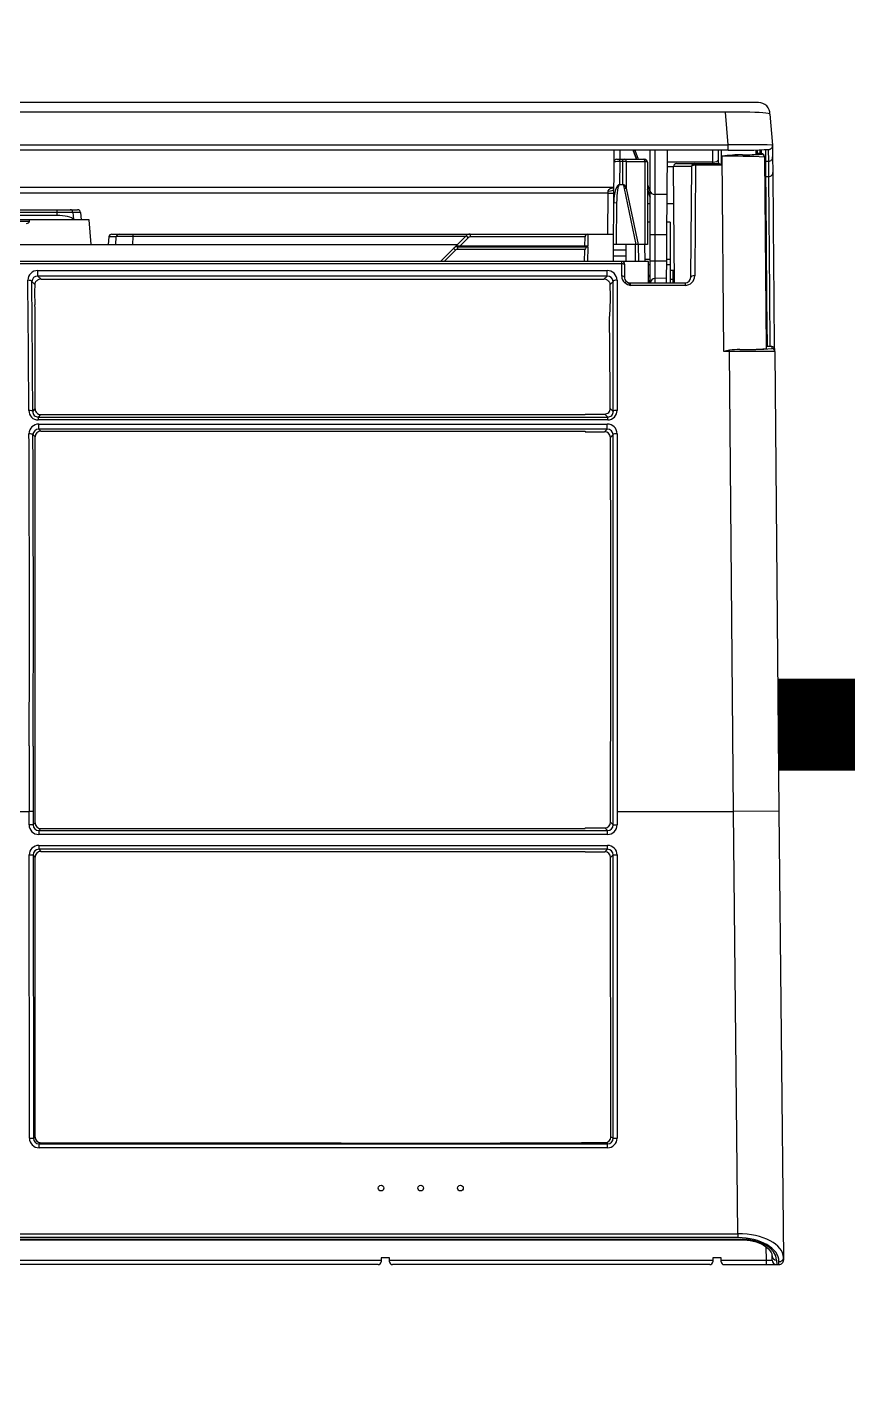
# Model space of a CAD drawing. Header units: inches. Extents: x -172 to 397, y -177 to 127.
# Drawn here: x -32.9844 to -32.7611, y 95.4762 to 95.8466 of the extents above; entities that cross this region are included whole.
import ezdxf

# ---------------------------------------------------------------- set-up
doc = ezdxf.new("R2010")
doc.units = ezdxf.units.IN
doc.header["$MEASUREMENT"] = 0
doc.header["$XCLIPFRAME"] = 2
doc.layers.add('AC-RA', color=210, linetype='Continuous')
picture_1 = doc.add_image_def('image3.tif', size_in_pixel=(13248, 8704))

# ---------------------------------------------------------------- blocks, each defined once
blk = doc.blocks.new('FTM(15-28)PV2S')
at = {"layer": 'AC-RA', "color": 8, "linetype": 'Continuous'}
for p, q in [((1985.519885801669, 1338.301951528389), (1985.519891779122, 1338.301266588733)), ((1985.520426036579, 1338.300897820172), (1985.520407643924, 1338.301951528389)), ((1985.522724473051, 1338.301951528389), (1985.522724473051, 1338.300931904122)), ((1985.522724473051, 1338.300931904122), (1985.52277633121, 1338.297961011342)), ((1985.528608999015, 1338.296157858671), (1985.528608999015, 1338.296299872342)), ((1986.49911743748, 1338.296157858671), (1985.528608999015, 1338.296157858671)), ((1985.529197054829, 1338.294934473869), (1985.529197054829, 1338.295821059001)), ((1985.529197054829, 1338.295821059001), (1986.498529381667, 1338.295821059001)), ((1985.558781324011, 1338.275455856975), (1985.558781324011, 1338.274557064931)), ((1985.687682288232, 1338.274557064931), (1985.558781324011, 1338.274557064931)), ((1985.558781324011, 1338.274557064931), (1985.559186017716, 1338.274314643176)), ((1985.559186017716, 1338.274314643176), (1985.564694211052, 1338.274314643176)), ((1985.583136930933, 1338.274318755005), (1985.565136429373, 1338.274318755005)), ((1985.583136930933, 1338.274433603348), (1985.583136930933, 1338.274318755005)), ((1985.619137934052, 1338.274433603348), (1985.583136930933, 1338.274433603348)), ((1985.619137934052, 1338.274433603348), (1985.619137934052, 1338.274318755005)), ((1985.687284641724, 1338.274318755005), (1985.619137934052, 1338.274318755005)), ((1985.687284641724, 1338.274318757577), (1985.687682288232, 1338.274557064931)), ((1985.687682288232, 1338.275455856975), (1985.687682288232, 1338.274557064931)), ((1985.557493808565, 1338.27327706598), (1985.55659720744, 1338.27327706598)), ((1985.558007896461, 1338.272969114685), (1985.557493808565, 1338.27327706598)), ((1985.557493808565, 1338.27327706598), (1985.557493808565, 1338.209083308737)), ((1985.558007896461, 1338.272969114685), (1985.558072780554, 1338.209662280726)), ((1985.688969801107, 1338.273278039293), (1985.688568440067, 1338.273037506305)), ((1985.688568440067, 1338.273037506305), (1985.688568440067, 1338.209550847336)), ((1985.689866400947, 1338.273278722026), (1985.688969801107, 1338.273278039293)), ((1985.68903536022, 1338.20908428205), (1985.688969801107, 1338.273278039293)), ((1985.557493808565, 1338.209083308737), (1985.55659720744, 1338.209083308737)), ((1985.557493808565, 1338.209083308737), (1985.558072780554, 1338.209662280726)), ((1985.688568440067, 1338.209550847336), (1985.68903536022, 1338.20908428205)), ((1985.689931960059, 1338.209084964783), (1985.68903536022, 1338.20908428205)), ((1985.5593546117, 1338.208382397493), (1985.558774665112, 1338.207802450905)), ((1985.558774665112, 1338.207802450905), (1985.558774665112, 1338.206905851065)), ((1985.558774665112, 1338.207802450905), (1985.687754503673, 1338.207802450905)), ((1985.563850679262, 1338.208382397493), (1985.5593546117, 1338.208382397493)), ((1985.563850679262, 1338.208269989503), (1985.563850679262, 1338.208382397493)), ((1985.687286607636, 1338.208269989503), (1985.563850679262, 1338.208269989503)), ((1985.687754503673, 1338.207802450905), (1985.687286607636, 1338.208269989503)), ((1985.687754503673, 1338.206905851065), (1985.687754503673, 1338.207802450905)), ((1985.558774665112, 1338.204440891954), (1985.558774665112, 1338.203544292114)), ((1985.687759690389, 1338.203544292114), (1985.558774665112, 1338.203544292114)), ((1985.558774665112, 1338.203544292114), (1985.559358736386, 1338.20296022084)), ((1985.563850679262, 1338.20296022084), (1985.559358736386, 1338.20296022084)), ((1985.563850679262, 1338.20296022084), (1985.563850679262, 1338.203072798548)), ((1985.687288556833, 1338.203072798548), (1985.563850679262, 1338.203072798548)), ((1985.687288556833, 1338.203072798548), (1985.687759690389, 1338.203544292114)), ((1985.687759690389, 1338.203544292114), (1985.687759690389, 1338.204440891954)), ((1985.557493808565, 1338.202263434282), (1985.55659720744, 1338.202263434282)), ((1985.558078853152, 1338.201678388409), (1985.557493808565, 1338.202263434282)), ((1985.557493808565, 1338.202263434282), (1985.557493808565, 1338.199244562451)), ((1985.558078853152, 1338.201678388409), (1985.558080704632, 1338.199244562451)), ((1985.689040546936, 1338.20226440888), (1985.688568440067, 1338.201791942001)), ((1985.688568440067, 1338.201791942001), (1985.688568440067, 1338.184412806184)), ((1985.689040546936, 1338.20226440888), (1985.689937148061, 1338.202265091614)), ((1985.689042844571, 1338.199243879717), (1985.689040546936, 1338.20226440888)), ((1985.519949825596, 1338.199154800378), (1985.530235434333, 1338.199244562451)), ((1985.556597207439, 1338.199244650056), (1985.530235434333, 1338.199244562451)), ((1985.557493808565, 1338.199244562451), (1985.557493836852, 1338.189630518997)), ((1985.558080704632, 1338.199244562451), (1985.558062053541, 1338.184423984496)), ((1985.689042844571, 1338.199243879717), (1985.689939444411, 1338.199244562451)), ((1985.692340436168, 1338.199244562451), (1985.689939444411, 1338.199244562451)), ((1985.557493836852, 1338.189630518997), (1985.557493922997, 1338.180035477644)), ((1985.688568440067, 1338.184412806184), (1985.688568442638, 1338.114306356906)), ((1985.557493922997, 1338.180035477644), (1985.557494069572, 1338.170459907691)), ((1985.557494069572, 1338.170459907691), (1985.557494277864, 1338.160904275865)), ((1985.557494277864, 1338.160904275865), (1985.557494550443, 1338.151373673737)), ((1985.557494550443, 1338.151373673737), (1985.557494878309, 1338.141896119086)), ((1985.557494878309, 1338.141896119086), (1985.557495266606, 1338.132476258614)), ((1985.557495266606, 1338.132476258614), (1985.557495723047, 1338.123114092322)), ((1985.557495723047, 1338.123114092322), (1985.55749625149, 1338.113809625351)), ((1985.55749625149, 1338.113809625351), (1985.558116793067, 1338.114415195653)), ((1985.559435723245, 1338.113141216584), (1985.558831410407, 1338.112551243717)), ((1985.563850679262, 1338.113141216584), (1985.559435723245, 1338.113141216584)), ((1985.563850679262, 1338.113025855227), (1985.563850679262, 1338.113141216584)), ((1985.688568442638, 1338.114306356906), (1985.689073647286, 1338.113815949956)), ((1985.5587229741, 1338.110479220126), (1985.5587229741, 1338.109831163497)), ((1985.558831410407, 1338.112551243717), (1985.687738110359, 1338.112551243717)), ((1985.558831410407, 1338.112551243717), (1985.558831410407, 1338.111408703024)), ((1985.687249466172, 1338.113025855227), (1985.563850679262, 1338.113025855227)), ((1985.687738110359, 1338.112551243717), (1985.687249466172, 1338.113025855227)), ((1985.687738110359, 1338.112551243717), (1985.687738110359, 1338.111408703024)), ((1985.687875753766, 1338.109831163497), (1985.687875753766, 1338.110479220126)), ((1985.558154421829, 1338.107853026665), (1985.557496583214, 1338.108527820467)), ((1985.557496583214, 1338.108527820467), (1985.557496866079, 1338.104263996661)), ((1985.5587229741, 1338.109831163497), (1985.559394820963, 1338.109141736573)), ((1985.687875753766, 1338.109831163497), (1985.5587229741, 1338.109831163497)), ((1985.563850679262, 1338.109141736573), (1985.559394820963, 1338.109141736573)), ((1985.563850679262, 1338.109141736573), (1985.563850679262, 1338.109265153154)), ((1985.687327444345, 1338.109265153154), (1985.563850679262, 1338.109265153154)), ((1985.687327444345, 1338.109265153154), (1985.687875753766, 1338.109831163497)), ((1985.689102576664, 1338.108535752259), (1985.688568440067, 1338.10798468619)), ((1985.688568440067, 1338.10798468619), (1985.688568440067, 1338.086806930244)), ((1985.557496866079, 1338.104263996661), (1985.557497164373, 1338.10001875323)), ((1985.557497164373, 1338.10001875323), (1985.557497479381, 1338.095792799908)), ((1985.557497479381, 1338.095792799908), (1985.557497811105, 1338.09158684643)), ((1985.521506417683, 1338.093813112461), (1985.521502309711, 1338.094283943866)), ((1985.52188414535, 1338.093788338628), (1985.521914311619, 1338.089806954264)), ((1985.522645467564, 1338.088380702523), (1985.522601331619, 1338.093742920791)), ((1985.557497811105, 1338.09158684643), (1985.557498159543, 1338.087401606385)), ((1985.521914311619, 1338.089806954264), (1985.521943343857, 1338.08600620879)), ((1985.522686989578, 1338.083370818358), (1985.522645467564, 1338.088380702523)), ((1985.521943343857, 1338.08600620879), (1985.521971251063, 1338.082394203718)), ((1985.557498159543, 1338.087401606385), (1985.557498525982, 1338.083237786937)), ((1985.521971251063, 1338.082394203718), (1985.52199801138, 1338.078976425343)), ((1985.522725839803, 1338.078708079009), (1985.522686989578, 1338.083370818358)), ((1985.557498525982, 1338.083237786937), (1985.557498910421, 1338.079096101678)), ((1985.688603520473, 1338.08519567192), (1985.68863742056, 1338.084372773848)), ((1985.543921552535, 1338.079412711214), (1985.543921552535, 1338.076567387361)), ((1985.544564427591, 1338.065638511415), (1985.544564427591, 1338.079412711214)), ((1985.545465216405, 1338.078365849616), (1985.545474352945, 1338.079412711214)), ((1985.548053904535, 1338.049310334881), (1985.548053904535, 1338.079412711214)), ((1985.549064552981, 1338.079412711214), (1985.549064552981, 1338.049310334881)), ((1985.549064552981, 1338.078599928138), (1985.549450278014, 1338.079135588349)), ((1985.557498910421, 1338.079096101678), (1985.558166725172, 1338.079740564635)), ((1985.558166725172, 1338.079740564635), (1985.558180446697, 1338.079617351202)), ((1985.558180446697, 1338.079617351202), (1985.558207646741, 1338.079499221624)), ((1985.558207646741, 1338.079499221624), (1985.558247492137, 1338.07938601647)), ((1985.558247492137, 1338.07938601647), (1985.558299115004, 1338.079277636736)), ((1985.558299115004, 1338.079277636736), (1985.558361274593, 1338.079175192024)), ((1985.558361274593, 1338.079175192024), (1985.558433718897, 1338.079078962629)), ((1985.688397679594, 1338.079082764592), (1985.68846996318, 1338.079179481287)), ((1985.68846996318, 1338.079179481287), (1985.688531869476, 1338.079282394011)), ((1985.688531869476, 1338.079282394011), (1985.688583197906, 1338.079391416621)), ((1985.688583197906, 1338.079391416621), (1985.688622750151, 1338.079505750663)), ((1985.688622750151, 1338.079505750663), (1985.688649509183, 1338.079625194277)), ((1985.688649509183, 1338.079625194277), (1985.688662478544, 1338.079749577743)), ((1985.688662478544, 1338.079749577743), (1985.689335116143, 1338.079105065927)), ((1985.52199801138, 1338.078976425343), (1985.522023488519, 1338.075750203163)), ((1985.522761948809, 1338.074392845771), (1985.522725839803, 1338.078708079009)), ((1985.54358159892, 1338.076567387361), (1985.544564427591, 1338.076567387361)), ((1985.543921552535, 1338.078612223767), (1985.544564427591, 1338.078612223767)), ((1985.545431515608, 1338.074504095299), (1985.545465216405, 1338.078365847045)), ((1985.545465216405, 1338.078365849616), (1985.548053904535, 1338.078411036018)), ((1985.545465216405, 1338.078365847045), (1985.548053904535, 1338.078411033446)), ((1985.549450278014, 1338.078082166854), (1985.549064552981, 1338.077546506643)), ((1985.558433718897, 1338.079078962629), (1985.558516548205, 1338.078988688828)), ((1985.558516548205, 1338.078988688828), (1985.558609771517, 1338.078904207331)), ((1985.558609771517, 1338.078904207331), (1985.558713305259, 1338.078826176442)), ((1985.558713305259, 1338.078826176442), (1985.558828118887, 1338.078755317468)), ((1985.558828118887, 1338.078755317468), (1985.558955316859, 1338.078692292569)), ((1985.559593869223, 1338.078556852938), (1985.558859538762, 1338.077847863326)), ((1985.558859538762, 1338.077847863326), (1985.558859538762, 1338.076607880775)), ((1985.558859538762, 1338.077847863326), (1985.687973679066, 1338.077847863326)), ((1985.558955316859, 1338.078692292569), (1985.55909537619, 1338.078638237063)), ((1985.55909537619, 1338.078638237063), (1985.559249148047, 1338.078595565588)), ((1985.559249148047, 1338.078595565588), (1985.559417050296, 1338.07856707208)), ((1985.559417050296, 1338.07856707208), (1985.559593869223, 1338.078556852938)), ((1985.687233750449, 1338.078556852938), (1985.559593869223, 1338.078556852938)), ((1985.687233750449, 1338.078556852938), (1985.687411938699, 1338.078567246942)), ((1985.687973679066, 1338.077847863326), (1985.687233750449, 1338.078556852938)), ((1985.687411938699, 1338.078567246942), (1985.687580155958, 1338.078595932027)), ((1985.687580155958, 1338.078595932027), (1985.68773465812, 1338.078639031656)), ((1985.68773465812, 1338.078639031656), (1985.687875418185, 1338.078693580891)), ((1985.687875418185, 1338.078693580891), (1985.68800290288, 1338.078757064802)), ((1985.687973679066, 1338.077847863326), (1985.687973679066, 1338.076607880775)), ((1985.68800290288, 1338.078757064802), (1985.6881179608, 1338.078828429077)), ((1985.6881179608, 1338.078828429077), (1985.688221652689, 1338.078906984551)), ((1985.688221652689, 1338.078906984551), (1985.688314914574, 1338.078991985491)), ((1985.688314914574, 1338.078991985491), (1985.688397679594, 1338.079082764592)), ((1985.522023488519, 1338.075750203163), (1985.52204758219, 1338.072716468061)), ((1985.522795193164, 1338.070434349044), (1985.522761948809, 1338.074392845771)), ((1985.544564427591, 1338.075340709753), (1985.545438816098, 1338.075340709753)), ((1985.544564427591, 1338.07412225066), (1985.545428182944, 1338.07412225066)), ((1985.54537915215, 1338.068503885254), (1985.545431515608, 1338.074504095299)), ((1985.545431515608, 1338.074504095299), (1985.549064552981, 1338.074504095299)), ((1985.549064552981, 1338.075340709753), (1985.549450278014, 1338.075340709753)), ((1985.549064552981, 1338.07412225066), (1985.55024203779, 1338.07412225066)), ((1985.550234975165, 1338.074526860791), (1985.550302304755, 1338.070669610456)), ((1985.551803115859, 1338.070669610456), (1985.551769454921, 1338.074526860791)), ((1985.552408978026, 1338.074526860791), (1985.55244264025, 1338.070669610456)), ((1985.554604488915, 1338.071955360568), (1985.554626930398, 1338.074526860791)), ((1985.557442126553, 1338.073241110679), (1985.554615709656, 1338.073241110679)), ((1985.563268810477, 1338.071227390712), (1985.563326115074, 1338.074526860791)), ((1985.563958404549, 1338.074526860791), (1985.563914083457, 1338.071987708755)), ((1985.593264163543, 1338.072006849717), (1985.595784174617, 1338.074526860791)), ((1985.596637307102, 1338.074526860791), (1985.593718745638, 1338.07160829804)), ((1985.52204758219, 1338.072716468061), (1985.522070152247, 1338.069889680868)), ((1985.522070152247, 1338.069889680868), (1985.522091040544, 1338.067288010518)), ((1985.522825328575, 1338.066855927765), (1985.522795193164, 1338.070434349044)), ((1985.549707428037, 1338.052026233841), (1985.549707428037, 1338.070669610456)), ((1985.549707428037, 1338.070669610456), (1985.557442126553, 1338.070669610456)), ((1985.550221728081, 1338.070669610456), (1985.550221728081, 1338.051936925639)), ((1985.554507561357, 1338.05793761784), (1985.551851526922, 1338.070669610456)), ((1985.552253542409, 1338.070669610456), (1985.554893286391, 1338.058015705301)), ((1985.55459326946, 1338.070669610456), (1985.554604488915, 1338.071955360568)), ((1985.554604488915, 1338.071955360568), (1985.557442126553, 1338.071955360568)), ((1985.556717527935, 1338.061296616862), (1985.556799324786, 1338.070669610456)), ((1985.563218928516, 1338.06835525897), (1985.563266088545, 1338.071070651345)), ((1985.563266088545, 1338.071070651345), (1985.59262136949, 1338.071070651345)), ((1985.592776541527, 1338.071227390712), (1985.563268810477, 1338.071227390712)), ((1985.56339564844, 1338.07105707511), (1985.59262136949, 1338.07105707511)), ((1985.56389783929, 1338.07105707511), (1985.563861704569, 1338.068986913285)), ((1985.563914083457, 1338.071987708755), (1985.563884980503, 1338.071799874807)), ((1985.563884980503, 1338.071799874807), (1985.592776541527, 1338.071799874807)), ((1985.590387712966, 1338.069163993219), (1985.592280794857, 1338.07105707511)), ((1985.593556580405, 1338.071446132808), (1985.590842293775, 1338.068731847463)), ((1985.59262136949, 1338.071070651345), (1985.592776541527, 1338.071227390712)), ((1985.59262136949, 1338.07105707511), (1985.59262136949, 1338.071070651345)), ((1985.592776541527, 1338.071227390712), (1985.592776541527, 1338.071799874807)), ((1985.730355318687, 1338.070669610456), (1985.592780056768, 1338.070669610456)), ((1985.593718745638, 1338.07160829804), (1985.593556580405, 1338.071446132808)), ((1985.666409749359, 1338.068886500058), (1985.666512717371, 1338.070669610456)), ((1985.670277645704, 1338.070669610456), (1985.67017788821, 1338.068942104893)), ((1985.671827899043, 1338.068942104893), (1985.671978708531, 1338.070669610456)), ((1985.675870113531, 1338.070669610456), (1985.676353815294, 1338.065140884978)), ((1985.522091040544, 1338.067288010518), (1985.522110220078, 1338.064908975516)), ((1985.522851980889, 1338.063697896628), (1985.522825328575, 1338.066855927765)), ((1985.545299737794, 1338.059403864123), (1985.54537915215, 1338.068503885254)), ((1985.54537915215, 1338.068503885254), (1985.549064552981, 1338.068503885254)), ((1985.671178493662, 1338.068355260256), (1985.557421928705, 1338.06835525897)), ((1985.558707629958, 1338.068355260256), (1985.558626673988, 1338.059078559059)), ((1985.563861411418, 1338.068975698972), (1985.589933132157, 1338.068975698972)), ((1985.589933132157, 1338.068355260256), (1985.589933132157, 1338.068975698972)), ((1985.590996947656, 1338.068886500058), (1985.666409749359, 1338.068886500058)), ((1985.666409749359, 1338.068355260256), (1985.666409749359, 1338.068886500058)), ((1985.67017788821, 1338.068942104893), (1985.671827899043, 1338.068942104893)), ((1985.522110220078, 1338.064908975516), (1985.522127679279, 1338.062751250251)), ((1985.522875115391, 1338.060962380978), (1985.522851980889, 1338.063697896628)), ((1985.544564427591, 1338.065638511415), (1985.545354146881, 1338.065638511415)), ((1985.549064552981, 1338.065638511415), (1985.549707428037, 1338.065638511415)), ((1985.676353815294, 1338.065140884978), (1985.705926067856, 1338.065140884978)), ((1985.678299722229, 1338.063413379414), (1985.678148911455, 1338.065140884978)), ((1985.679744106903, 1338.065140884978), (1985.679873377505, 1338.064967808869)), ((1985.680007306379, 1338.063413379414), (1985.679873377505, 1338.064967808869)), ((1985.683657115076, 1338.064136573994), (1985.698622766788, 1338.064136573994)), ((1985.683657115076, 1338.062826534777), (1985.683657115076, 1338.064136573994)), ((1985.692399713105, 1338.065398035), (1985.689880168759, 1338.065398035)), ((1985.522127679279, 1338.062751250251), (1985.522143402717, 1338.060813710978)), ((1985.522143402717, 1338.060813710978), (1985.522157382678, 1338.059095222381)), ((1985.522894708937, 1338.05864956982), (1985.522875115391, 1338.060962380978)), ((1985.545317263854, 1338.061412209654), (1985.54371385632, 1338.061412209654)), ((1985.549707428037, 1338.061412209654), (1985.549064552981, 1338.061412209654)), ((1985.678299722229, 1338.063413379414), (1985.703980159636, 1338.063413379414)), ((1985.703330754255, 1338.062826534777), (1985.678949127609, 1338.062826534777)), ((1985.522157382678, 1338.059095222381), (1985.522169584447, 1338.057598616965)), ((1985.522169584447, 1338.057598616965), (1985.52217995145, 1338.056329334741)), ((1985.522910744812, 1338.056759653446), (1985.522894708937, 1338.05864956982)), ((1985.545212864802, 1338.049449122605), (1985.545299737794, 1338.059403864123)), ((1985.545299737794, 1338.059403864123), (1985.548053904535, 1338.059369870176)), ((1985.549707428037, 1338.058231806466), (1985.549064552981, 1338.059998082538)), ((1985.549064552981, 1338.059997970677), (1985.549707429323, 1338.058231698462)), ((1985.549707428037, 1338.057115686652), (1985.549064552981, 1338.058881956295)), ((1985.554507561357, 1338.051936925639), (1985.554507561357, 1338.05793761784)), ((1985.557443970319, 1338.057827672062), (1985.557333561671, 1338.057816753472)), ((1985.557553529086, 1338.057842216467), (1985.557443970319, 1338.057827672062)), ((1985.55766180596, 1338.057860606551), (1985.557553529086, 1338.057842216467)), ((1985.557768482076, 1338.057883215181), (1985.55766180596, 1338.057860606551)), ((1985.557873403142, 1338.057910452511), (1985.557768482076, 1338.057883215181)), ((1985.55797655373, 1338.05794281227), (1985.557873403142, 1338.057910452511)), ((1985.558077533973, 1338.05798104405), (1985.55797655373, 1338.05794281227)), ((1985.558175374413, 1338.058025887156), (1985.558077533973, 1338.05798104405)), ((1985.558269136454, 1338.058078100183), (1985.558175374413, 1338.058025887156)), ((1985.558357449486, 1338.058138768302), (1985.558269136454, 1338.058078100183)), ((1985.558438072447, 1338.058209277552), (1985.558357449486, 1338.058138768302)), ((1985.558508648556, 1338.058291058974), (1985.558438072447, 1338.058209277552)), ((1985.558565284563, 1338.0583853276), (1985.558508648556, 1338.058291058974)), ((1985.55860336591, 1338.058491326125), (1985.558565284563, 1338.0583853276)), ((1985.558618458045, 1338.058607889659), (1985.55860336591, 1338.058491326125)), ((1985.558626673988, 1338.059078559059), (1985.558618458045, 1338.058607889659)), ((1985.52217995145, 1338.056329334741), (1985.522188429686, 1338.055292823432)), ((1985.522188429686, 1338.055292823432), (1985.522188644406, 1338.055266946425)), ((1985.522923199874, 1338.055292823432), (1985.522188429686, 1338.055292823432)), ((1985.522188644406, 1338.055266946425), (1985.522217779504, 1338.051831094261)), ((1985.522923199874, 1338.055292823432), (1985.522910744812, 1338.056759653446)), ((1985.522923394022, 1338.055270016796), (1985.522923199874, 1338.055292823432)), ((1985.522953038276, 1338.051831094261), (1985.522923394022, 1338.055270016796)), ((1985.555279011424, 1338.057193920689), (1985.556039798765, 1338.057193920689)), ((1985.555279011424, 1338.057193920689), (1985.555279011424, 1338.051383358786)), ((1985.556039798765, 1338.057093506177), (1985.555279011424, 1338.057093506177)), ((1985.555994603363, 1338.051914599874), (1985.556039798765, 1338.057093506177)), ((1985.556039798765, 1338.057093506177), (1985.556039798765, 1338.057193920689)), ((1985.522217779504, 1338.051831094261), (1985.522217797504, 1338.051828999774)), ((1985.522953038276, 1338.051831094261), (1985.522217779504, 1338.051831094261)), ((1985.522217797504, 1338.051828999774), (1985.522240905005, 1338.049173885936)), ((1985.522953053705, 1338.051829245353), (1985.522953038276, 1338.051831094261)), ((1985.522976082776, 1338.049187359311), (1985.522953053705, 1338.051829245353)), ((1985.534910500169, 1338.052011541575), (1985.534886927227, 1338.049310334881)), ((1985.53491833553, 1338.052011518431), (1985.534910500169, 1338.052011541575)), ((1985.534921252897, 1338.05234580446), (1985.53491833553, 1338.052011518431)), ((1985.53491833553, 1338.052011518431), (1985.545235225282, 1338.052011518431)), ((1985.545243753663, 1338.052988679516), (1985.543787343367, 1338.052988679516)), ((1985.550221728081, 1338.051936925639), (1985.554507561357, 1338.051936925639)), ((1985.55663652825, 1338.051383358786), (1985.550350303093, 1338.051383358786)), ((1985.552548368767, 1338.049310334881), (1985.551793843029, 1338.051383358786)), ((1985.552200042347, 1338.051383358786), (1985.552954568085, 1338.049310334881)), ((1985.552954595086, 1338.049310334881), (1985.552200071919, 1338.051383358786)), ((1985.555279011424, 1338.051914599874), (1985.555994603363, 1338.051914599874)), ((1985.555977861611, 1338.049310334881), (1985.555995952115, 1338.051383358786)), ((1985.555994603363, 1338.051914599874), (1985.555994603363, 1338.051383358786)), ((1985.523897946319, 1338.050097608674), (1985.523943277356, 1338.049232643873)), ((1985.524049150532, 1338.050097608674), (1985.524094139782, 1338.049239139925)), ((1985.531395681091, 1338.049310494314), (1985.531395681091, 1338.048132346058)), ((1986.496330755405, 1338.048132346058), (1985.531395681091, 1338.048132346058)), ((1985.531395681091, 1338.048132346058), (1985.532040592774, 1338.040728004317)), ((1985.521953848435, 1338.041172129407), (1985.522061122424, 1338.041082200187)), ((1985.522061122424, 1338.041082200187), (1985.522362210385, 1338.040998821863)), ((1985.522362210385, 1338.040998821863), (1985.522855286553, 1338.040922785173)), ((1985.522855286553, 1338.040922785173), (1985.523531926692, 1338.040855865737)), ((1985.523531926692, 1338.040855865737), (1985.524379761887, 1338.040799449594)), ((1985.524379761887, 1338.040799449594), (1985.525387012096, 1338.040754628345)), ((1985.525387012096, 1338.040754628345), (1985.526535741104, 1338.040722582309)), ((1985.526535741104, 1338.040722582309), (1985.527800899927, 1338.040703657353)), ((1985.527800899927, 1338.040703657353), (1985.529157051286, 1338.040698092627)), ((1985.529157051286, 1338.040698092627), (1985.530578760471, 1338.040706128565)), ((1985.530578760471, 1338.040706128565), (1985.532040592774, 1338.040728004317)), ((1985.532040592774, 1338.040728004317), (1986.495685843721, 1338.040728004317))]:
    blk.add_line(p, q, dxfattribs=at)
at = {"layer": 'AC-RA', "color": 0, "linetype": 'Continuous'}
for p, q in [((1985.532349801533, 1338.301951528389), (1985.519885801669, 1338.301951528389)), ((1985.535564176811, 1338.301951528389), (1985.607566183049, 1338.301951528389)), ((1985.610780558328, 1338.301951528389), (1986.416945878168, 1338.301951528389)), ((1985.518863218891, 1338.300371027779), (1985.518858480901, 1338.300913951193)), ((1985.519949825596, 1338.199154800378), (1985.518863218891, 1338.300371027779)), ((1985.521438567363, 1338.300940879943), (1985.521454479807, 1338.300029186683)), ((1985.521478918059, 1338.299767440104), (1985.521454479807, 1338.300029186683)), ((1985.521541728238, 1338.29950459678), (1985.521478918059, 1338.299767440104)), ((1985.521651710017, 1338.299227509917), (1985.521541728238, 1338.29950459678)), ((1985.521809650274, 1338.298943624007), (1985.521651710017, 1338.299227509917)), ((1985.522019863989, 1338.298654628526), (1985.521809650274, 1338.298943624007)), ((1985.522286560706, 1338.298362029087), (1985.522019863989, 1338.298654628526)), ((1985.522611219038, 1338.298070886403), (1985.522286560706, 1338.298362029087)), ((1985.532992676589, 1338.300931904122), (1985.522724473051, 1338.300931904122)), ((1985.532992676589, 1338.301308653334), (1985.532992676589, 1338.300408628256)), ((1985.532992676589, 1338.300408628256), (1985.534921301756, 1338.300408628256)), ((1985.534921301756, 1338.300408628256), (1985.534921301756, 1338.301308653334)), ((1985.608209058105, 1338.300931904122), (1985.534921301756, 1338.300931904122)), ((1985.608209058105, 1338.301308653334), (1985.608209058105, 1338.300408628256)), ((1985.608209058105, 1338.300408628256), (1985.610137683272, 1338.300408628256)), ((1985.610137683272, 1338.300408628256), (1985.610137683272, 1338.301308653334)), ((1986.417588753224, 1338.300931904122), (1985.610137683272, 1338.300931904122)), ((1985.52299429414, 1338.297786492622), (1985.522611219038, 1338.298070886403)), ((1985.523435329572, 1338.297513698878), (1985.52299429414, 1338.297786492622)), ((1985.523932570284, 1338.297257427023), (1985.523435329572, 1338.297513698878)), ((1985.524483357345, 1338.297022574479), (1985.523932570284, 1338.297257427023)), ((1985.525084480237, 1338.29681372366), (1985.524483357345, 1338.297022574479)), ((1985.525729942222, 1338.296635418406), (1985.525084480237, 1338.29681372366)), ((1985.526411688076, 1338.296491976266), (1985.525729942222, 1338.296635418406)), ((1985.527130292527, 1338.296385871024), (1985.526411688076, 1338.296491976266)), ((1985.527867533926, 1338.296321067933), (1985.527130292527, 1338.296385871024)), ((1985.528608999015, 1338.296299872342), (1985.527867533926, 1338.296321067933)), ((1986.49911743748, 1338.296299872342), (1985.528608999015, 1338.296299872342)), ((1985.529197054829, 1338.294934473869), (1985.530235434333, 1338.199244562451)), ((1986.498529381667, 1338.294934473869), (1985.529197054829, 1338.294934473869)), ((1985.558781324011, 1338.275455856975), (1985.687682288232, 1338.275455856975)), ((1985.55659720744, 1338.209083308737), (1985.55659720744, 1338.27327706598)), ((1985.689866400947, 1338.273278722026), (1985.689931960059, 1338.209084964783)), ((1985.687754503673, 1338.206905851065), (1985.558774665112, 1338.206905851065)), ((1985.558774665112, 1338.204440891954), (1985.687759690389, 1338.204440891954)), ((1985.55659720744, 1338.199244562451), (1985.55659720744, 1338.202263434282)), ((1985.689937148061, 1338.202265091614), (1985.689939444411, 1338.199244562451)), ((1985.520859459084, 1338.094921076762), (1985.519949825596, 1338.199154800378)), ((1985.530235434333, 1338.199244562451), (1985.531116471454, 1338.094950349435)), ((1985.556597239583, 1338.189572023796), (1985.55659720744, 1338.199244562451)), ((1985.556597336015, 1338.17993871852), (1985.556597239583, 1338.189572023796)), ((1985.556597498019, 1338.170344410045), (1985.556597336015, 1338.17993871852)), ((1985.556597728168, 1338.160788861792), (1985.556597498019, 1338.170344410045)), ((1985.556598026462, 1338.151271846185), (1985.556597728168, 1338.160788861792)), ((1985.556598389044, 1338.141793363223), (1985.556598026462, 1338.151271846185)), ((1985.556598818484, 1338.132353640484), (1985.556598389044, 1338.141793363223)), ((1985.556599323784, 1338.122952914545), (1985.556598818484, 1338.132353640484)), ((1985.556599912658, 1338.113591421986), (1985.556599323784, 1338.122952914545)), ((1985.5587229741, 1338.110479220126), (1985.687875753766, 1338.110479220126)), ((1985.687738110359, 1338.111408703024), (1985.558831410407, 1338.111408703024)), ((1985.556600594105, 1338.104019823715), (1985.556600280382, 1338.108296241443)), ((1985.556600925829, 1338.099763841699), (1985.556600594105, 1338.104019823715)), ((1985.556601275553, 1338.095528292824), (1985.556600925829, 1338.099763841699)), ((1985.520859459084, 1338.094921076762), (1985.520957471816, 1338.09492095333)), ((1985.520859459084, 1338.094921076762), (1985.520863567056, 1338.094450376504)), ((1985.520957471816, 1338.09492095333), (1985.521251030424, 1338.094922037217)), ((1985.521251030424, 1338.094922037217), (1985.521739152596, 1338.094924230707)), ((1985.521739152596, 1338.094924230707), (1985.522413113232, 1338.094927351222)), ((1985.522413113232, 1338.094927351222), (1985.523263617644, 1338.094931131328)), ((1985.523263617644, 1338.094931131328), (1985.524282755899, 1338.094935285586)), ((1985.524282755899, 1338.094935285586), (1985.52545268564, 1338.094939426988)), ((1985.52545268564, 1338.094939426988), (1985.526747326713, 1338.094943267523)), ((1985.526747326713, 1338.094943267523), (1985.528140375243, 1338.0949465449)), ((1985.528140375243, 1338.0949465449), (1985.529605524782, 1338.094948992968)), ((1985.529605524782, 1338.094948992968), (1985.531116471454, 1338.094950349435)), ((1985.531116471454, 1338.094950349435), (1985.532404017758, 1338.094950349435)), ((1985.531116471454, 1338.094950349435), (1985.531116471454, 1338.094673306287)), ((1985.532404017758, 1338.094950349435), (1985.532778451334, 1338.050717517661)), ((1985.556601644563, 1338.091313178376), (1985.556601275553, 1338.095528292824)), ((1985.521010141283, 1338.090431486808), (1985.520983483826, 1338.094066204656)), ((1985.521506417683, 1338.093813112461), (1985.522797753092, 1338.093813112461)), ((1985.523172382102, 1338.050884986613), (1985.522793565404, 1338.094293019976)), ((1985.521036076149, 1338.08693819633), (1985.521010141283, 1338.090431486808)), ((1985.556602031574, 1338.087118498354), (1985.556601644563, 1338.091313178376)), ((1985.521061406712, 1338.08358601564), (1985.521036076149, 1338.08693819633)), ((1985.556602439157, 1338.082944252758), (1985.556602031574, 1338.087118498354)), ((1985.52108581282, 1338.080391161906), (1985.521061406712, 1338.08358601564)), ((1985.556602867312, 1338.078790441589), (1985.556602439157, 1338.082944252758)), ((1985.52110915047, 1338.077364673291), (1985.52108581282, 1338.080391161906)), ((1985.541189365692, 1338.079412711214), (1985.541189365692, 1338.079978792273)), ((1985.541189365692, 1338.079978792273), (1985.553641706374, 1338.079978792273)), ((1985.55362970904, 1338.079412711214), (1985.541189365692, 1338.079412711214)), ((1985.543556768514, 1338.079412711214), (1985.543787318938, 1338.052994289244)), ((1985.549450278014, 1338.079412711214), (1985.549450278014, 1338.074526860791)), ((1985.55362970904, 1338.079412711214), (1985.553641706374, 1338.079978792273)), ((1985.553693052805, 1338.079887567017), (1985.553641706374, 1338.079978792273)), ((1985.553745003538, 1338.079800304442), (1985.553693052805, 1338.079887567017)), ((1985.553797666577, 1338.079718264585), (1985.553745003538, 1338.079800304442)), ((1985.553851331215, 1338.07964234747), (1985.553797666577, 1338.079718264585)), ((1985.553906794618, 1338.079572068368), (1985.553851331215, 1338.07964234747)), ((1985.553964680374, 1338.079506964412), (1985.553906794618, 1338.079572068368)), ((1985.554025529783, 1338.07944665116), (1985.553964680374, 1338.079506964412)), ((1985.554089301703, 1338.079390624599), (1985.554025529783, 1338.07944665116)), ((1985.554155861129, 1338.079337539834), (1985.554089301703, 1338.079390624599)), ((1985.554225103916, 1338.07928594911), (1985.554155861129, 1338.079337539834)), ((1985.554296616051, 1338.079234121809), (1985.554225103916, 1338.07928594911)), ((1985.554369411365, 1338.07918041217), (1985.554296616051, 1338.079234121809)), ((1985.554442443257, 1338.079123261863), (1985.554369411365, 1338.07918041217)), ((1985.521131373375, 1338.074505179186), (1985.52110915047, 1338.077364673291)), ((1985.538785151845, 1338.052695581206), (1985.539003672791, 1338.077806007017)), ((1985.53990366444, 1338.078138180558), (1985.539684139323, 1338.052983068502)), ((1985.554891126331, 1338.075333163686), (1985.554915410293, 1338.078115740361)), ((1985.555558260919, 1338.07786737587), (1985.555533976957, 1338.075079222896)), ((1985.687973679066, 1338.076607880775), (1985.558859538762, 1338.076607880775)), ((1985.521152448105, 1338.071811762852), (1985.521131373375, 1338.074505179186)), ((1985.549450278014, 1338.074526860791), (1986.362558648456, 1338.074526860791)), ((1985.554889749292, 1338.075175345574), (1985.554891126331, 1338.075333163686)), ((1985.555533976957, 1338.075079222896), (1985.555532599919, 1338.074526860791)), ((1985.555533976957, 1338.075079222896), (1986.356474949514, 1338.075079222896)), ((1985.557442126553, 1338.074526860791), (1985.557442126553, 1338.070669610456)), ((1985.521172345088, 1338.06928351012), (1985.521152448105, 1338.071811762852)), ((1985.557442126553, 1338.070669610456), (1985.557360378561, 1338.06130222659)), ((1985.521191042466, 1338.06691985526), (1985.521172345088, 1338.06928351012)), ((1985.521208511953, 1338.064722004306), (1985.521191042466, 1338.06691985526)), ((1985.521224702119, 1338.062690957571), (1985.521208511953, 1338.064722004306)), ((1985.52123956539, 1338.060830473302), (1985.521224702119, 1338.062690957571)), ((1985.521253014336, 1338.059152709554), (1985.52123956539, 1338.060830473302)), ((1985.557360378561, 1338.06130222659), (1985.557279378876, 1338.052020622828)), ((1985.521264987241, 1338.057663178336), (1985.521253014336, 1338.059152709554)), ((1985.52127546739, 1338.056362033938), (1985.521264987241, 1338.057663178336)), ((1985.557329849711, 1338.057804029689), (1985.723373284142, 1338.057804029689)), ((1985.558626673988, 1338.059078559059), (1985.723373284142, 1338.059078559059)), ((1985.521284444497, 1338.055249609371), (1985.52127546739, 1338.056362033938)), ((1985.521291905706, 1338.054326235071), (1985.521284444497, 1338.055249609371)), ((1985.521321184807, 1338.050853591167), (1985.521291905706, 1338.054326235071)), ((1985.532968779637, 1338.049310334881), (1985.532998263173, 1338.052695581206)), ((1985.532998263173, 1338.052695581206), (1985.53306928158, 1338.05263364148)), ((1985.532998263173, 1338.052695581206), (1985.538785151845, 1338.052695581206)), ((1985.53306928158, 1338.05263364148), (1985.53314011484, 1338.052575569291)), ((1985.53314011484, 1338.052575569291), (1985.533210008216, 1338.052522118087)), ((1985.533210008216, 1338.052522118087), (1985.533278209545, 1338.052474041319)), ((1985.533278209545, 1338.052474041319), (1985.53334406438, 1338.052432019148)), ((1985.53334406438, 1338.052432019148), (1985.533407141994, 1338.05239667002)), ((1985.533407141994, 1338.05239667002), (1985.533466096208, 1338.052369464834)), ((1985.533466096208, 1338.052369464834), (1985.533519458695, 1338.052351982489)), ((1985.533519458695, 1338.052351982489), (1985.533565753414, 1338.05234580446)), ((1985.543144468312, 1338.05234580446), (1985.533565753414, 1338.05234580446)), ((1985.533635551644, 1338.05234580446), (1985.533609061335, 1338.049310334881)), ((1985.538785151845, 1338.052695581206), (1985.538913738428, 1338.052697926414)), ((1985.538785151845, 1338.052695581206), (1985.538785151845, 1338.05234580446)), ((1985.538913738428, 1338.052697926414), (1985.539038780198, 1338.052706184787)), ((1985.539038780198, 1338.052706184787), (1985.539159290984, 1338.052720256037)), ((1985.539159290984, 1338.052720256037), (1985.539272048698, 1338.052739785295)), ((1985.539272048698, 1338.052739785295), (1985.539374484409, 1338.052764278835)), ((1985.539374484409, 1338.052764278835), (1985.539464728638, 1338.052793269928)), ((1985.539464728638, 1338.052793269928), (1985.539540866902, 1338.052826183845)), ((1985.539540866902, 1338.052826183845), (1985.539601835887, 1338.052862322424)), ((1985.539601835887, 1338.052862322424), (1985.539646676422, 1338.052900984929)), ((1985.539646676422, 1338.052900984929), (1985.539674430624, 1338.052941468057)), ((1985.539674430624, 1338.052941468057), (1985.539684139323, 1338.052983068502)), ((1985.53968423704, 1338.052994289244), (1985.543787318938, 1338.052994289244)), ((1985.557279378876, 1338.052020622828), (1985.557255726217, 1338.049310334881)), ((1985.521344557774, 1338.048167019177), (1985.521321202807, 1338.050851495395)), ((1985.521353990721, 1338.048414226198), (1985.52134583778, 1338.048294866158)), ((1985.52134583778, 1338.048294866158), (1985.521359579877, 1338.048170370831)), ((1985.521386355623, 1338.048534254828), (1985.521353990721, 1338.048414226198)), ((1985.521436658024, 1338.048649636757), (1985.521386355623, 1338.048534254828)), ((1985.521499549205, 1338.048755635282), (1985.521436658024, 1338.048649636757)), ((1985.521573729272, 1338.048850418209), (1985.521499549205, 1338.048755635282)), ((1985.521658554065, 1338.04893278979), (1985.521573729272, 1338.048850418209)), ((1985.521749087587, 1338.0490008484), (1985.521658554065, 1338.04893278979)), ((1985.521837266901, 1338.049052350407), (1985.521749087587, 1338.0490008484)), ((1985.521917307417, 1338.049088388697), (1985.521837266901, 1338.049052350407)), ((1985.52198542903, 1338.049112771662), (1985.521917307417, 1338.049088388697)), ((1985.522038166642, 1338.049127889512), (1985.52198542903, 1338.049112771662)), ((1985.522073320336, 1338.049135191286), (1985.522038166642, 1338.049127889512)), ((1985.523172382102, 1338.050884986613), (1985.523173692282, 1338.050734872716)), ((1985.523816541622, 1338.050097608674), (1985.523815232729, 1338.050247756001)), ((1985.523816541622, 1338.050097608674), (1985.525107878318, 1338.050097608674)), ((1985.523859962689, 1338.050097608674), (1985.523867531281, 1338.049229305432)), ((1985.525114541953, 1338.049277728812), (1985.525106409991, 1338.050265780932)), ((1985.531395681091, 1338.049310334881), (1986.496330755405, 1338.049310334881)), ((1985.532778451334, 1338.050717517661), (1985.53291421626, 1338.050717517661)), ((1985.532778451334, 1338.050683499285), (1985.532778451334, 1338.050717517661)), ((1985.53291421626, 1338.050717517661), (1985.532926196879, 1338.049310334881)), ((1985.521953848435, 1338.041172129407), (1985.521344550744, 1338.048167099883)), ((1985.524518000596, 1338.038525857672), (1986.503208439756, 1338.038525857672))]:
    blk.add_line(p, q, dxfattribs=at)
at = {"layer": 'AC-RA', "color": 8, "linetype": 'Continuous'}
for centre in [(1985.592137181713, 1338.284593901886), (1985.601137432492, 1338.284593901886), (1985.610137683272, 1338.284593901886)]:
    blk.add_circle(centre, 0.000642875055693922, dxfattribs=at)
at = {"layer": 'AC-RA', "color": 0, "linetype": 'Continuous'}
for centre, radius, start, end in [((1985.519887041132, 1338.3009229283), 0.001028600089110275, 90.06903400470998, 180.499999999962), ((1985.52041012285, 1338.3009229283), 0.001028600089110275, 0.9999999969218678, 90.00000100312151), ((1985.532349801533, 1338.301308653334), 0.000642875055693922, 0, 90), ((1985.535564176811, 1338.301308653334), 0.000642875055693922, 90, 180), ((1985.607566183049, 1338.301308653334), 0.000642875055693922, 0, 90), ((1985.610780558328, 1338.301308653334), 0.000642875055693922, 90, 180), ((1994.295567001488, 1338.154966467131), 8.605696549142158, 179.8042200046021, 180.2753990016659), ((1985.558815681826, 1338.11362466634), 0.0022160186034794, 180.8595699952058, 270.4066520003733), ((1985.687754034374, 1338.113624585338), 0.002215940172722605, 269.5882709940818, 359.4261019997895), ((1985.558739885571, 1338.108339249784), 0.002140038486397046, 90.45278499398319, 181.1515350040239), ((1985.6878590403, 1338.108339389931), 0.002139895768134682, 359.2003039953591, 89.55248800528433), ((1994.301325979096, 1338.16132222694), 8.611490428437849, 180.3527169964823, 180.5490219978289), ((1985.52888081816, 1338.109760474242), 0.01525191111656234, 269.6951519955864, 278.4288879944153), ((1985.527526929722, 1338.114485980054), 0.02013521446886549, 280.2691139938016, 284.0174139964922), ((1985.521506417683, 1338.094455987517), 0.000642875055693922, 180.499999999962, 270.0744460057858), ((1985.527455474159, 1338.01960091464), 0.07491992482725607, 88.97195699736747, 94.55754799893927), ((1985.527581661532, 1338.044710601144), 0.04981307211618475, 88.59888799920994, 95.51585999536377), ((1985.541192239344, 1338.077790170433), 0.002188623125856059, 90.07524300604192, 179.5854060045665), ((1985.541189365692, 1338.078126961102), 0.001285750111387844, 90, 179.500000000038), ((1985.55362970904, 1338.078126961102), 0.001285750111387844, 359.500000000038, 89.99996367593775), ((1985.55262534534, 1338.076405432992), 0.003715088801597713, 53.23776900123482, 74.1228069962378), ((1985.553624496609, 1338.07788475664), 0.001933841455283666, 359.4850520043518, 50.72086300419095), ((1985.558834884504, 1338.078840318408), 0.002232573921913629, 181.2801490005492, 270.6327460010619), ((1985.687996580847, 1338.078842375608), 0.00223461183584018, 269.4127670035467, 359.0701189988545), ((1985.555532599919, 1338.075169735846), 0.000642875055693922, 179.500000000038, 270), ((1985.539041288696, 1338.052988679516), 0.000642875055693922, 270, 359.500000000038), ((1985.543144468312, 1338.052988679516), 0.000642875055693922, 270, 0.4999999999619814), ((1985.528836178689, 1337.937356359452), 0.1119832286525284, 88.69032587829051, 93.46229670820804), ((1985.530428034557, 1338.191483772207), 0.1407858763778931, 267.0458510009609, 270.9565960012058), ((1985.523816541622, 1338.05074048373), 0.000642875055693922, 180.499999999962, 270), ((1985.527473844025, 1337.988094888787), 0.06226045501975161, 89.38222438805968, 93.36881275305105), ((1985.527587862705, 1338.016292063729), 0.03406421986732112, 89.06262700562907, 94.17748599862298), ((1985.527729665514, 1338.088672468796), 0.03832299581801984, 270.6211729988378, 277.5703230027873), ((1985.528524385086, 1338.067949143226), 0.01778200118550057, 283.8413560021163, 284.292331999047), ((1985.524514028559, 1338.041087432746), 0.002561580721013959, 178.1052145709944, 270.1248931831544)]:
    blk.add_arc(centre, radius, start, end, dxfattribs=at)
at = {"layer": 'AC-RA', "color": 8, "linetype": 'Continuous'}
for centre, radius, start, end in [((1985.55929284555, 1338.272970091855), 0.001284950374818561, 176.79939699463, 180.0435800055646), ((1993.823368533178, 1338.155882146216), 8.26535575986731, 179.8021460061299, 180.2874520036505), ((1994.292492850116, 1338.155153595202), 8.60351851288272, 179.8051429990163, 180.2752920051754), ((1985.558807228019, 1338.113863085555), 0.001312065558917619, 182.3352109946391, 271.056059999994), ((1985.55941913064, 1338.114443761164), 0.001302651296602037, 181.2565680043714, 270.7298320047787), ((1985.68726333813, 1338.114331120453), 0.001305338514334838, 269.3910649939508, 358.9129810049329), ((1985.687762529325, 1338.113862976266), 0.001311960127408485, 268.9335099943384, 357.945814994627), ((1985.558730461023, 1338.108595456066), 0.001235729289054411, 90.34712399474971, 183.1375460022647), ((1985.559406130421, 1338.107889545825), 0.001252240891984854, 90.5174220021298, 181.671153998125), ((1991.28480079245, 1338.143185312436), 5.726755366229068, 180.3534990030925, 180.5573409985783), ((1985.687316393323, 1338.108012837689), 0.001252364323995547, 358.7119439995795, 89.4943690016811), ((1985.687868401847, 1338.108595561497), 0.001235623857545277, 357.2255850032651, 89.65908200000182), ((1994.276802442924, 1338.161673158289), 8.587864260984052, 180.3545200049188, 180.5508790045517), ((1985.625946491334, 1338.082300895546), 0.06782810650912358, 175.6212530037417, 182.1632780011865), ((1985.728260884471, 1338.086865088579), 0.03969248683416238, 180.0839519980925, 182.4105000024337), ((1985.631979858303, 1338.081754013308), 0.05671805037113079, 357.974726000691, 2.646375996378385), ((1985.548035952892, 1338.079439476674), 0.001028600089110275, 270.9999999969219, 358.5089239972656), ((1985.688016533117, 1338.079167215231), 0.001320047495609115, 268.1396429968015, 357.3014459978017), ((1985.558817304442, 1338.07916751481), 0.001320326503383286, 183.1004699953515, 271.8331170037522), ((1985.563402945072, 1338.071555380423), 0.0005036771771348513, 254.2336439963329, 269.2457179975502), ((1985.563075810385, 1338.07205295543), 0.0008478236234491444, 283.1582430059723, 342.6321420043352), ((1985.592648431958, 1338.072355651864), 0.001285284669847522, 268.7935190013538, 314.956790999535), ((1985.592769382471, 1338.072494636308), 0.0006947975024420973, 270.5903269950333, 315.4078339931818), ((1985.592801415649, 1338.072521624203), 0.001294472640143499, 268.8989799965117, 315.1253020053413), ((1985.563218928516, 1338.068998135312), 0.0006428763414440334, 270, 359.0000000030781), ((1985.589933132157, 1338.069618574028), 0.000642875055693922, 270, 315), ((1985.589933132157, 1338.069641010367), 0.001285750111387844, 270, 315), ((1985.691139940289, 1338.065140884978), 0.001285750111387844, 168.4630280065516, 180), ((1985.690510055167, 1338.065269459989), 0.000642875055693922, 90, 168.4630190055316), ((1985.550350303093, 1338.052026233841), 0.000642875055693922, 180, 270), ((1985.55663652825, 1338.052026233841), 0.000642875055693922, 270, 359.500000000038), ((2006.868631169441, 1338.184996166272), 21.34492796449841, 180.3621080136102, 180.3644078118122), ((2007.186581882953, 1338.185991510028), 21.66224061004926, 180.3595696005661, 180.3616364492331), ((1985.544570014175, 1338.049454733619), 0.000642875055693922, 347.0198380033659, 359.500000000038), ((1985.527122341448, 1338.265698346095), 0.2176079643491885, 268.4785399946842, 271.1252350019639)]:
    blk.add_arc(centre, radius, start, end, dxfattribs=at)
for centre, major_axis, ratio, start_param, end_param in [((1985.519891779122, 1338.300380003601), (-0.001028560923170849, -8.97611519104563e-06), 0.8619260000000001, -1.578318097246649, 0), ((1985.529149532219, 1338.301266588733), (-0.009257841149244536, 4.273945610798834e-05), 0.5881890000000002, 0.0078486200283649, 1.578644946823228), ((1985.520426036579, 1338.30001123504), (0.001028443428334536, 1.795154681659359e-05), 0.8619, 0, 1.555752933160534), ((1985.528527483744, 1338.300898542764), (0.00810175846842165, -7.252365805183711e-05), 0.585074, -3.126141615595288, -1.555497587842992), ((1985.55879133229, 1338.27326708213), (0.001116706676820277, -0.0006689337187695529), 0.9877229999999998, 2.112781100752045, 3.679016032590684), ((1985.559186017716, 1338.273030655828), (-0.0003450310302842401, -0.001247412642890511), 0.9032020000000001, -2.844420327831071, -1.334677467674638), ((1985.565136429373, 1338.274251371413), (-0.001285750111387203, 1.285750111387845e-19), 0.052408, -1.570796326794897, -1.219688148048629), ((1985.68727777839, 1338.273030655828), (-0.001062260365163685, -0.0007372565061638348), 0.994339, 2.537530918104379, 4.10300916381237), ((1985.687672283811, 1338.27326708213), (-0.001116563187400881, -0.0006691524531070368), 0.9877310000000001, 2.604726200672391, 4.170204446380854), ((1985.55879133229, 1338.20909997463), (0.0009257644043727945, 0.0009257635648882178), 0.9820670000000001, 2.359993019372768, 3.923193175519793), ((1985.559363435802, 1338.209672078142), (0.0009643452726394843, 0.000863723677504477), 0.9931459999999999, 2.415358375716142, 3.978558512800245), ((1985.68727777839, 1338.209559670153), (-0.0009646752619887461, 0.0008633662707735972), 0.9931399999999998, 2.304253678184041, 3.868208666926229), ((1985.687737823637, 1338.20909997463), (-0.0009261289755240379, 0.0009254239820408286), 0.9820540000000001, 2.359614706173701, 3.923569694916153), ((1985.55879133229, 1338.202246768389), (0.000925763174140215, -0.0009257648860813273), 0.9820669999999998, 2.359993520019175, 3.92319359745226), ((1985.559369522543, 1338.20166857685), (0.00087460071006404, -0.0009571563315461204), 0.9916440000000001, 2.40541021056726, 3.968610326874908), ((1985.68727777839, 1338.201781154558), (-0.0008742345720435409, -0.000957480676527483), 0.991649, 2.314955784780715, 3.877401045118059), ((1985.687743036068, 1338.202246768389), (-0.0009253984961308274, -0.0009261043449191194), 0.982081, 2.360369098139673, 3.922814358476934), ((1985.660999438894, 1338.199243879717), (0.0002456845233350247, -0.3205375020988602), 0.087489, 1.524444439774985, 1.570729268789972), ((1985.556599912658, 1338.113831250382), (0.000900025075900062, 6.106154671950505e-08), 0.266469, -1.570814405191136, -0.090548888998065), ((1985.689969862687, 1338.113842188259), (-0.0009000134539266607, -4.57424622622284e-06), 0.266432, 0.0905479169263583, 1.569442209913485), ((1985.556600280382, 1338.10855089711), (0.0009000250756698114, 6.436562208423093e-08), 0.282942, -1.570816561527287, -0.0909944502895334), ((1985.689998727777, 1338.108564141622), (-0.000900009619017331, -5.275097519948878e-06), 0.282897, 0.0909931652735503, 1.569138226645446), ((1985.690230899532, 1338.079143338851), (-0.0009000008606855366, -6.602404325841646e-06), 0.374678, 0.09414243335003099, 1.568047694555691), ((1985.556602867312, 1338.07912771313), (0.0009000250729150809, 9.540368121432395e-08), 0.3747360000000001, -1.570836049206014, -0.0941447968514594), ((1985.593264163543, 1338.072062880135), (0.0004545813113368678, -0.0004545813113368502), 0.061746, -1.509128858676425, 0), ((1985.590387712966, 1338.069186428273), (0.0004545813113369389, -0.0004545813113368147), 0.024685, -1.546116150597536, 0), ((1985.666377515604, 1338.068998135312), (0.00386154133215991, -3.690772756603877e-05), 0.02882799999999999, -1.562173614738772, -0.1779530553829058), ((1985.669547189208, 1338.068998135312), (4.995139182741775e-16, -0.0006428750556939403), 0.9848069999999998, 0, 1.483529864194392), ((1985.671177503635, 1338.068998135312), (0.000652023328249029, -3.218917588256933e-05), 0.984733, -1.52070472519421, -0.0371748610081179), ((1985.683657115076, 1338.065170822383), (-0.003858808840329899, 5.143000445551393e-19), 0.268023, 0.1975745951008794, 1.570796326794897), ((1985.556074682451, 1338.061314063205), (-3.662515655606708e-05, -0.004220545658598915), 0.304629, 0.0013543679699352, 1.570635347200942), ((1985.556074682451, 1338.061302842464), (-3.575913284302623e-05, -0.004108919007877686), 0.156453, 0.0013615753253869, 1.570642554554259), ((1985.556717527935, 1338.061307836318), (0.0006428505769816823, -5.610071994555315e-06), 0.01745200000000001, -1.570644027750455, 0), ((1985.678950116351, 1338.063469409833), (-0.0006520231536987158, -3.218943052631557e-05), 0.984733, 0.0371744643939428, 1.520704328595206), ((1985.680638005382, 1338.063469409833), (1.069872667685825e-15, -0.0006428750556939048), 0.984808, -1.483529864196907, 0), ((1985.548035952892, 1338.058642651199), (0.001028600089110305, 0), 0.7071069999999999, 0, 1.553343034274821), ((1985.554893286391, 1338.058026924757), (-0.0006293271716469572, -0.0001312846078574853), 0.017085, 0.9074907413052334, 1.567232279371224), ((1985.555279011424, 1338.061314063205), (3.553813307876001e-16, -0.004220556898506052), 0.30464, -0.6435011087932643, 0), ((1985.555279011424, 1338.061302842464), (7.135913118202535e-17, 0.004108922816617184), 0.156458, 2.498091544796588, 3.141592653589903), ((1985.558618458045, 1338.058125999517), (-0.001285701153963293, 1.122014398900379e-05), 0.374781, -1.567525677051739, 0), ((1985.522188429686, 1338.054404677399), (0.0008970989089611716, 7.290963136446974e-06), 0.989986062223901, 1.562776510554006, 3.141592653592991), ((1985.522217779504, 1338.050932033496), (-7.602362242098833e-06, 0.0008990290081732702), 0.9979569157223768, -0.00844693193567081, 1.64969155505502), ((1985.534913745402, 1338.051474303748), (0.001285701153963365, -1.122014398907425e-05), 0.417811, 1.576966958381466, 3.141592653589794), ((1985.550993178148, 1338.052026233841), (-0.001285750111387845, -3.587242810772085e-17), 0.086824, 0, 0.9272952180017244), ((1985.550607453115, 1338.052026233841), (0, 0.0006428750556939583), 0.605875, 1.710165611073188, 3.141592653589793), ((1985.554893286391, 1338.052026233841), (7.135913118202533e-17, 0.0006428750556939583), 0.605875, 1.71016561107314, 3.141592653589975), ((1985.555279011424, 1338.052026233841), (-0.001285750111387703, 3.56152780854433e-17), 0.086824, 0.9272952180016456, 1.570796326795126), ((1985.555993628765, 1338.052026233841), (0.001285750390490083, -5.56746326156297e-06), 0.08681900000000001, -1.569662686325804, -0.000381707654734)]:
    blk.add_ellipse(centre, major_axis=major_axis, ratio=ratio, start_param=start_param, end_param=end_param, dxfattribs=at)
at = {"layer": 'AC-RA', "color": 0, "linetype": 'Continuous'}
for centre, major_axis, ratio, start_param, end_param in [((1985.529149532219, 1338.300380003601), (0.01028641712175569, -2.248264970409557e-05), 0.5293869999999999, -3.135815660206905, -1.565019333413572), ((1985.522724826632, 1338.3009229283), (0.001286259316046427, -1.795351249638458e-05), 0.006973000000000001, 1.571167730653033, 3.141811756681476), ((1985.55879133229, 1338.27326708213), (0.001884820007976158, -0.001129051776371057), 0.9948400000000001, 2.112781100752978, 3.679016032591726), ((1985.687672283811, 1338.27326708213), (-0.001884586761877862, -0.001129426322695215), 0.9948429999999999, 2.604726200672328, 4.170204446381129), ((1985.55879133229, 1338.20909997463), (0.001557362475041244, 0.001557361062824629), 0.9924329999999998, 2.359993038434834, 3.923193175519277), ((1985.687737823637, 1338.20909997463), (-0.001557963574130465, 0.001556777611703708), 0.9924270000000002, 2.359614706173584, 3.923569694915813), ((1985.55879133229, 1338.202246768389), (0.001557360361336877, -0.001557363241243452), 0.9924320000000002, 2.359993520019926, 3.92319363632749), ((1985.687743036068, 1338.202246768389), (-0.001556759054856171, -0.00155794647465316), 0.9924380000000002, 2.360369098138994, 3.922814358476366), ((1985.661896038734, 1338.199244562451), (0.0002456739261157748, -0.3214375271413478), 0.087244, 1.52444481764861, 1.570729646670249), ((1985.521502309711, 1338.09492668649), (-0.0006428505769925312, -5.610072033328911e-06), 0.999793, 0, 1.562071489029617), ((1985.554848809723, 1338.079621412886), (-0.0004063671232433744, -0.0004981506783898873), 0.246214, 0, 1.277666758351296), ((1985.539003672791, 1338.078146035205), (0.0008999908077743413, -7.8541007923534e-06), 0.377786, -1.567499450451715, 0), ((1985.555558260919, 1338.078110130634), (-0.0006428505769816824, 5.610071994537573e-06), 0.377595, 0, 1.574091537051577), ((1985.555533976957, 1338.075327552672), (-0.000642850576981611, 5.610071994555189e-06), 0.3862690000000002, 0, 1.57416723156306), ((1985.558626673988, 1338.059067339604), (-0.001285701153963293, 1.12201439890574e-05), 0.008726000000000001, -1.570720173736062, 0), ((1985.523815232729, 1338.050890596341), (0.0006428505769720468, 5.610073086765706e-06), 0.9999469999999999, 3.141592653589793, 4.703662797559192)]:
    blk.add_ellipse(centre, major_axis=major_axis, ratio=ratio, start_param=start_param, end_param=end_param, dxfattribs=at)
blk = doc.blocks.new('*U281')
at = {"layer": 'AC-RA'}
blk.add_blockref('FTM(15-28)PV2S', (759.251282600299, 606.4792470601533), dxfattribs=at)

msp = doc.modelspace()

# ---------------------------------------------------------------- linework, layer by layer
at = {"color": 2, "const_width": 0.025}
msp.add_lwpolyline([(-30.72593710008141, 97.37035234402776), (-30.72593710008141, 95.65681667932074), (-32.7799245064829, 95.65681667932074)], dxfattribs=at)

# ---------------------------------------------------------------- block references
at = {"layer": 'AC-RA', "color": 4, "xscale": 1.2, "yscale": 1.2, "zscale": 1.2, "rotation": 180}
msp.add_blockref('*U281', (3260.945554404591, 2429.247398655913), dxfattribs=at)

# ---------------------------------------------------------------- pictures from other files: only their frames are drawn
image = msp.add_image(picture_1, insert=(-98.80000081390494, 49.99496506140107), size_in_units=(103.259746951027, 67.84215258618195))
image.set_boundary_path([(1164.295373235606, 432.6384530766481), (11144.89663008084, 7632.068361247257)])

doc.saveas('drawing.dxf')
